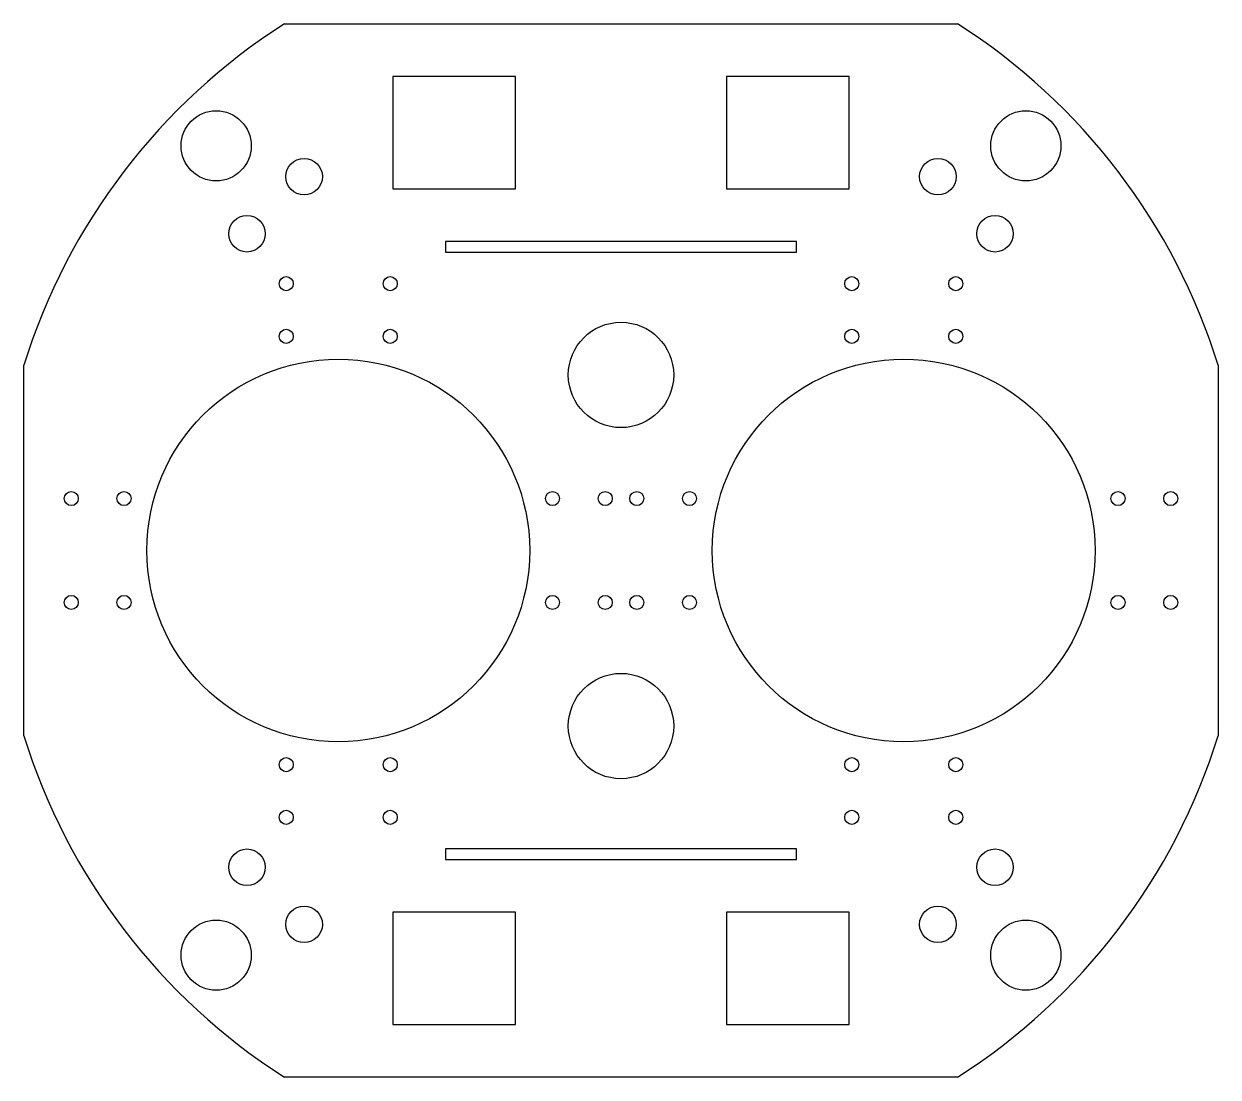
# Model space of a CAD drawing. Header units: millimetres. Extents: x -170 to 170, y -150 to 150.
import ezdxf

# ---------------------------------------------------------------- set-up
doc = ezdxf.new("R2010")
doc.units = ezdxf.units.MM

msp = doc.modelspace()

# ---------------------------------------------------------------- linework, layer by layer
at = {"color": 7, "linetype": 'Continuous', "lineweight": 25}
for p, q in [((-95.83, 150), (95.83, 150)), ((-30, 135), (-65, 135)), ((-65, 135), (-65, 103)), ((-30, 103), (-30, 135)), ((65, 135), (30, 135)), ((30, 135), (30, 103)), ((65, 103), (65, 135)), ((-65, 103), (-30, 103)), ((30, 103), (65, 103)), ((50, 88), (-50, 88)), ((-50, 88), (-50, 85)), ((-50, 85), (50, 85)), ((50, 85), (50, 88)), ((-170, -52.76), (-170, 52.76)), ((170, 52.76), (170, -52.76)), ((-50, -85), (-50, -88)), ((50, -85), (-50, -85)), ((50, -88), (50, -85)), ((-50, -88), (50, -88)), ((-30, -103), (-65, -103)), ((-65, -103), (-65, -135)), ((-30, -135), (-30, -103)), ((30, -103), (30, -135)), ((65, -103), (30, -103)), ((65, -135), (65, -103)), ((-65, -135), (-30, -135)), ((30, -135), (65, -135)), ((95.83, -150), (-95.83, -150))]:
    msp.add_line(p, q, dxfattribs=at)
for centre, radius in [((-115.26, 115.26), 10), ((115.26, 115.26), 10), ((-90.22, 106.48), 5.2), ((90.22, 106.48), 5.2), ((-106.48, 90.22), 5.2), ((106.48, 90.22), 5.2), ((-95.3, 76), 2), ((-65.7, 76), 2), ((65.7, 76), 2), ((95.3, 76), 2), ((0, 50), 15), ((-95.3, 61), 2), ((-65.7, 61), 2), ((65.7, 61), 2), ((95.3, 61), 2), ((-80.5, 0), 54.5), ((80.5, 0), 54.5), ((-156.5, 14.8), 2), ((-141.5, 14.8), 2), ((-19.5, 14.8), 2), ((-4.5, 14.8), 2), ((4.5, 14.8), 2), ((19.5, 14.8), 2), ((141.5, 14.8), 2), ((156.5, 14.8), 2), ((-156.5, -14.8), 2), ((-141.5, -14.8), 2), ((-19.5, -14.8), 2), ((-4.5, -14.8), 2), ((4.5, -14.8), 2), ((19.5, -14.8), 2), ((141.5, -14.8), 2), ((156.5, -14.8), 2), ((0, -50), 15), ((-95.3, -61), 2), ((-65.7, -61), 2), ((65.7, -61), 2), ((95.3, -61), 2), ((-95.3, -76), 2), ((-65.7, -76), 2), ((65.7, -76), 2), ((95.3, -76), 2), ((-106.48, -90.22), 5.2), ((106.48, -90.22), 5.2), ((-90.22, -106.48), 5.2), ((90.22, -106.48), 5.2), ((-115.26, -115.26), 10), ((115.26, -115.26), 10)]:
    msp.add_circle(centre, radius, dxfattribs=at)
for start, end in [(122.574, 162.757), (17.243, 57.426), (197.243, 237.426), (302.574, 342.757)]:
    msp.add_arc((0, 0), 178, start, end, dxfattribs=at)

doc.saveas('drawing.dxf')
